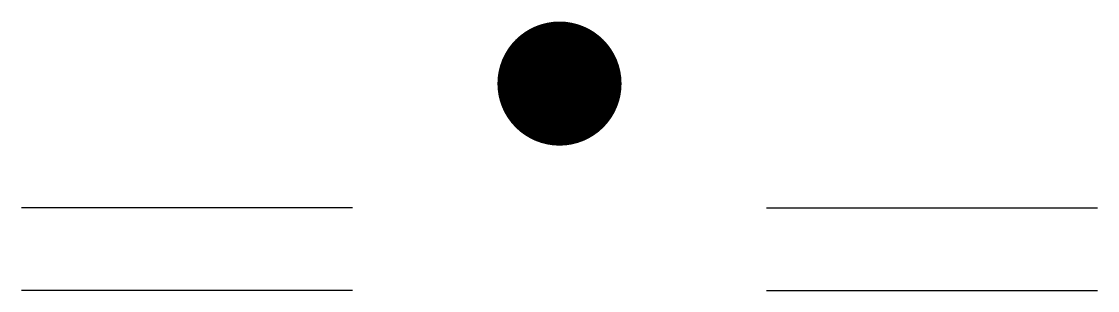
# Model space of a CAD drawing. Extents: x 136.75 to 143.25, y 271.09 to 272.71.
import ezdxf

# ---------------------------------------------------------------- set-up
doc = ezdxf.new("R2010")
doc.units = 0
doc.header["$LTSCALE"] = 0.1
doc.layers.add('QUOTA', color=3, linetype='Continuous', lineweight=25)

msp = doc.modelspace()

# ---------------------------------------------------------------- linework, layer by layer
at = {"layer": 'QUOTA'}
for p, q in [((138.7517, 271.5874), (136.7517, 271.5874)), ((141.2517, 271.5874), (143.2517, 271.5874)), ((138.7517, 271.0874), (136.7517, 271.0874)), ((141.2517, 271.0874), (143.2517, 271.0874))]:
    msp.add_line(p, q, dxfattribs=at)
at = {"layer": 'QUOTA', "const_width": 0.375}
msp.add_lwpolyline([(139.8142, 272.3374, 1), (140.1892, 272.3374, 1)], format="xyb", close=True, dxfattribs=at)

doc.saveas('drawing.dxf')
